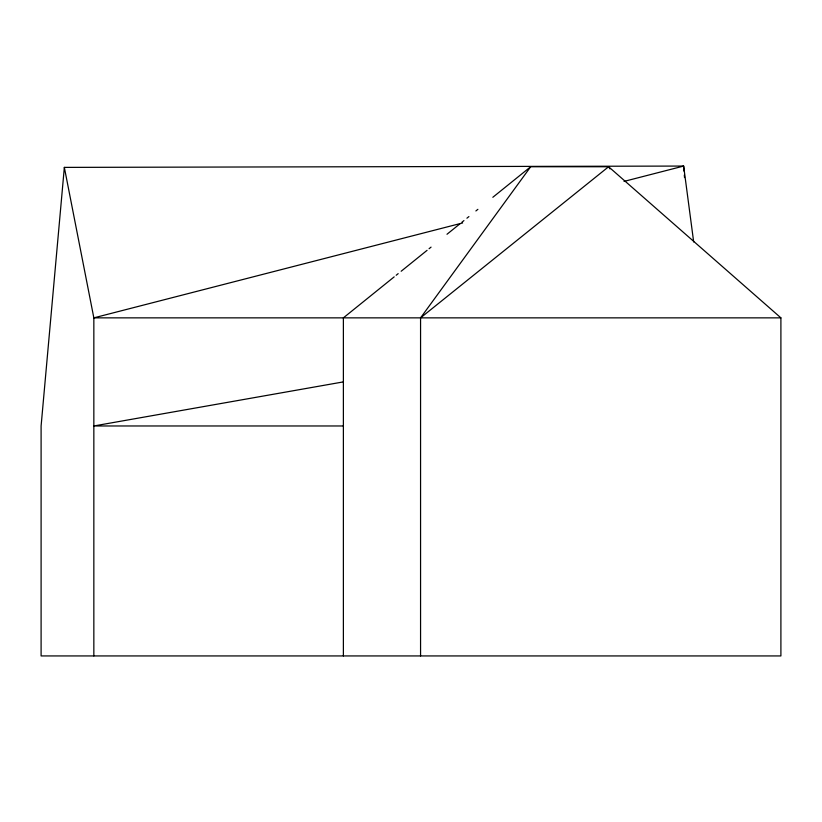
<?xml version="1.0" encoding="UTF-8"?>
<svg xmlns="http://www.w3.org/2000/svg" width="822" height="822" viewBox="0 0 822 822"><rect width="100%" height="100%" fill="white"/><g stroke="black" fill="none" stroke-linecap="round" stroke-linejoin="round"><path stroke-width="1.23" d="M343.38 655.935L343.38 317.857L394.19 276.86M693.676 241.966L683.637 166.065L64.342 167.39L41.1 425.971L41.1 655.935L780.9 655.935L780.9 317.857L608.609 166.743L530.683 166.743L492.83 197.29M420.566 655.935L420.566 317.857L530.683 166.743M396.183 275.257L398.177 273.644M401.167 271.239L427.07 250.34M429.063 248.727L431.057 247.124M446.993 234.26L459.95 223.81M461.943 222.207L463.937 220.594M466.917 218.19L468.91 216.576M475.887 210.956L477.88 209.343M420.566 317.857L608.609 166.743L609.965 168.9M462.622 222.947L93.842 317.857L93.842 655.935M624.032 181.405L683.637 166.065L684.027 171.181M343.38 381.891L93.842 425.971L343.38 425.971M780.9 317.857L93.842 317.857L64.342 167.39M684.325 175.024L684.521 177.583"/></g></svg>
